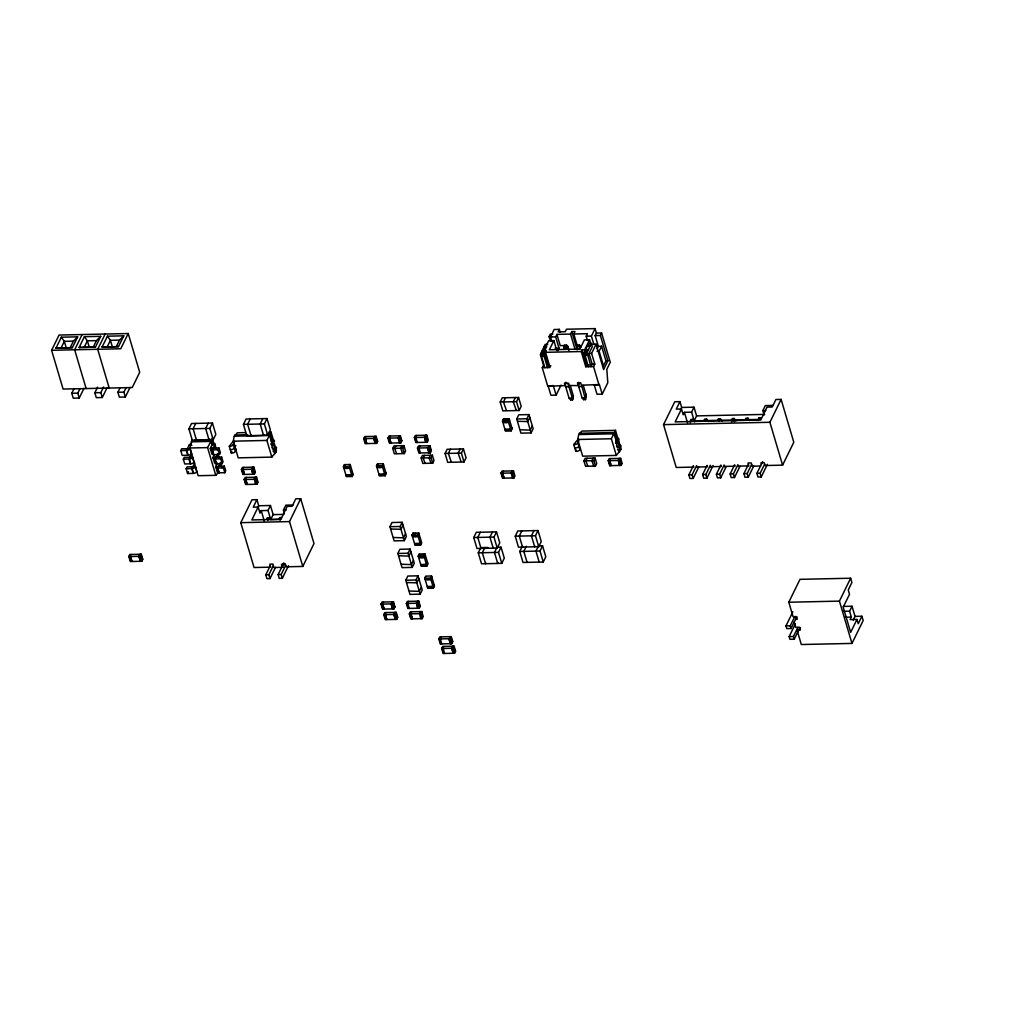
<?xml version="1.0" encoding="UTF-8"?>
<svg xmlns="http://www.w3.org/2000/svg" width="1032" height="1032" viewBox="0 0 1032 1032"><rect width="100%" height="100%" fill="white"/><g stroke="black" fill="none" stroke-linecap="round" stroke-linejoin="round"><path stroke-width="1.5" d="M563.949 346.584L563.769 349.267L567.007 349.203L568.026 347.113L566.504 345.294L564.556 345.333L563.949 346.584L565.897 346.546L566.504 345.294M570.27 385.491L573.341 395.966L572.541 399.9L570.593 399.939L569.071 398.12L565.742 386.845A3.509 1.316 88.7 0 1 565.497 385.607L565.459 385.155A3.509 1.316 88.7 0 1 565.794 382.24M579.494 345.01L577.546 345.049L576.746 348.984L579.997 348.906L578.888 346.249L579.494 345.01L581.016 346.829M585.634 396.675L585.828 393.992M583.299 385.426L586.331 395.682L585.531 399.603L583.583 399.655L582.061 397.823L578.72 386.561A3.509 1.316 88.7 0 1 578.475 385.323L578.436 384.872A3.509 1.316 88.7 0 1 578.668 382.292M275.944 448.714L275.608 452.39L271.829 457.112L238.211 457.847L233.271 441.18L234.225 436.226L237.386 432.782L245.435 432.602M620.426 447.024L620.09 450.713L616.31 455.422L582.68 456.17L577.739 439.49L578.694 434.549L581.855 431.092L615.485 430.357L619.974 445.514M218.745 472.114L215.791 475.326L198.17 475.713L189.965 447.991L192.029 440.006M587.763 346.184L588.666 343.45L591.259 343.398L592.265 346.778L589.001 353.434L592.175 364.141L590.949 366.644L587.608 354.26L584.68 354.298L584.189 352.609L585.208 350.532L588.111 350.712L589.943 346.107L587.337 346.159L585.208 350.532M269.313 432.073L271.003 432.034L266.888 440.432L271.829 457.112M615.485 430.357L611.37 438.755L616.31 455.422M544.857 367.65L541.516 356.388C540.381 354.298 544.883 354.118 544.122 356.324L547.45 367.598L548.676 365.096L545.954 355.924M588.356 366.695L584.744 354.208M214.153 455.06L212.979 457.64A3.212 1.742 -16.5 0 0 214.424 458.943L220.732 458.866L221.635 457.034L216.062 457.15L214.811 458.969L216.217 463.742M218.72 466.232L224.331 466.116L223.428 467.947L217.12 468.025A3.212 1.742 -16.5 0 1 215.675 466.722L218.681 466.167L220.332 462.684L221.751 467.457M51.6 350.287L59.069 335.052L128.213 333.53L139.707 372.307L132.238 387.542L63.094 389.064L51.6 350.287L120.757 348.764L128.213 333.53M56.051 348.003L61.34 337.193L77.671 336.845L72.382 347.642L56.051 348.003L72.382 347.642M61.391 347.32L64.319 341.321L61.34 337.193M70.46 347.126L73.401 341.128L77.671 336.845M82.121 334.549L74.652 349.784L86.146 388.561M79.103 347.487L84.392 336.69L100.723 336.329L95.434 347.126L79.103 347.487L95.434 347.126M84.431 346.817L87.372 340.818L84.392 336.69M93.512 346.61L96.453 340.612L100.723 336.329M83.979 388.367L79.245 398.03L73.233 398.159L71.788 393.282L73.865 389.038M105.174 334.033L97.705 349.28L109.199 388.058M79.245 398.03L77.8 393.14L79.877 388.909M102.142 346.984L107.444 336.187L123.776 335.826L118.486 346.623L102.142 346.984L118.486 346.623M107.483 346.313L110.424 340.302L107.444 336.187M116.564 346.107L119.506 340.108L123.776 335.826M107.031 387.864L102.297 397.513L96.286 397.655L94.841 392.766L97.601 387.129M102.297 397.513L100.852 392.637L103.626 386.987M130.084 387.361L125.349 397.01L119.338 397.139L117.893 392.263L119.97 388.032M125.349 397.01L123.904 392.134L125.981 387.903M188.921 428.861L191.539 423.507L212.463 423.043L215.83 434.395L213.198 439.761L192.275 440.213L188.921 428.861L209.831 428.409L212.463 423.043M128.845 556.558L129.851 554.494L141.307 554.249L142.777 559.215L141.771 561.279L130.316 561.524L128.845 556.558L140.3 556.312L141.307 554.249M180.794 450.61L181.696 448.765L190.12 448.752L191.359 453.783A3.212 1.742 -16.5 0 1 188.585 455.177L182.213 455.383L180.794 450.61L187.179 450.404A3.212 1.742 -16.5 0 0 189.94 449.01L190.12 448.752M129.31 556.325L130.393 556.3L131.864 561.266L130.793 561.292L129.31 556.325L131.283 554.468M130.393 556.3L131.864 561.266M195.732 423.417L193.1 428.77L196.467 440.122L196.79 439.451M189.965 457.176L192.661 457.357L193.9 462.388A3.212 1.742 -16.5 0 1 191.139 463.781L184.767 463.987L183.348 459.201L184.251 457.37L189.94 457.215L191.72 453.693M138.972 556.106L140.339 561.305L138.972 556.106L140.055 556.08L140.842 554.481L139.875 554.274M208.283 423.133L205.652 428.499L209.019 439.851L209.341 439.18M194.725 462.994L192.803 466.735L195.5 466.916L196.738 471.947A3.212 1.742 -16.5 0 1 193.977 473.34L187.592 473.546L186.173 468.76L187.076 466.928L192.79 466.748M187.592 473.546L188.495 471.714M195.087 439.942L211.857 439.567L207.574 447.604L215.791 475.326M211.973 444.753L213.585 442.96A3.212 1.742 -16.5 0 1 215.03 444.263L213.289 448.004L210.296 448.559A3.212 1.742 -16.5 0 0 211.728 449.862L218.049 449.784L218.952 447.952L213.366 448.069L212.115 449.887L213.534 454.661M213.366 448.069L212.476 449.913L213.882 454.686L219.468 454.557L220.358 452.726L218.952 447.952M216.062 457.15L215.159 458.982L216.578 463.768L222.151 463.639L223.054 461.807L221.635 457.034M236.418 449.191L235.386 451.294A2.503 1.355 -16.5 0 1 232.265 453.022L231.297 453.048L229.285 446.224L232.548 442.186A2.838 1.548 -16.5 0 1 233.774 441.206M229.285 446.224L230.252 446.198A2.503 1.355 -16.5 0 0 233.361 444.47L234.522 442.212M243.462 424.371L246.08 419.005L267.004 418.541L270.371 429.892L267.74 435.259L246.816 435.723L243.462 424.371L264.385 423.907L267.004 418.541M231.297 453.048L231.916 451.784M250.273 418.915L247.641 424.281L251.008 435.62L251.331 434.949M217.21 462.917L215.74 466.464L217.081 471.495A3.212 1.742 -16.5 0 0 218.526 472.798L224.847 472.721L225.737 470.889L224.331 466.116M262.825 418.631L260.193 423.997L263.56 435.349L263.882 434.678M241.411 469.483L242.43 467.419L253.885 467.173L255.356 472.14L254.336 474.204L242.894 474.462L241.411 469.483L252.866 469.238L253.885 467.173M241.888 469.25L242.959 469.225L244.429 474.204L243.359 474.217L241.888 469.25L243.862 467.393M242.959 469.225L244.429 474.204M244.12 479.519L245.126 477.455L256.581 477.197L258.052 482.163L257.045 484.227L245.59 484.485L244.12 479.519L255.562 479.261L256.581 477.197M244.584 479.274L245.655 479.248L247.138 484.227L246.055 484.24L244.584 479.274L246.558 477.416M245.655 479.248L247.138 484.227M251.55 469.044L252.905 474.243L251.55 469.044L252.621 469.018L253.408 467.406L252.453 467.199M253.021 474.01L254.091 473.985L254.878 472.385M267.004 434.266L270.216 434.188L271.906 439.877L271.287 441.141L272.422 441.373L271.364 443.631L273.054 449.32M254.143 479.287L256.104 477.429L255.149 477.223M273.39 450.455A2.503 1.355 -16.5 0 0 274.86 452.08L275.828 452.068L273.803 445.243L274.422 443.979L273.209 443.825L274.447 441.27A2.838 1.548 -16.5 0 0 272.9 439.877L271.906 439.877M254.246 479.067L255.614 484.266L257.587 482.408M275.338 450.455L276.473 448.094A2.838 1.548 -16.5 0 0 276.008 446.998M269.197 567.187L254.065 567.51L240.779 522.656L251.989 499.772L256.916 499.669L258.722 505.757L251.86 519.947L280.859 519.315L287.18 506.415L292.108 506.299L295.771 498.817L300.712 498.701L313.999 543.554L302.789 566.439L286.135 566.813L285.245 563.795L282.162 563.872L283.181 567.29M275.828 452.068L276.447 450.803L274.422 443.979M256.916 499.669L253.253 507.151L258.181 507.047L259.987 513.136L261.212 510.634L268.023 510.44L270.449 505.499L258.722 505.757M267.378 517.883L266.759 519.135L268.617 519.096L269.223 517.845L267.378 517.883L267.869 520.528M279.982 519.367L270.732 519.56L273.145 514.62L270.449 505.499M279.711 517.613L279.104 518.864L280.949 518.825L281.555 517.574L279.711 517.613L280.201 520.257M284.342 513.136L283.439 510.092L285.864 505.151L293.191 504.996M302.789 566.439L289.502 521.586L300.712 498.701M275.492 567.355L269.997 578.565L266.914 578.642L265.779 574.837L270.281 565.665M269.997 578.565L268.862 574.772L273.364 565.588M288.509 565.678L282.329 578.294L279.246 578.372L278.111 574.566L283.839 562.892L284.393 564.801L281.31 564.865M282.329 578.294L281.194 574.502L285.696 565.317M343.437 466.683L344.456 464.619L350.183 464.49L353.125 474.436L352.118 476.5L346.391 476.616L343.437 466.683L349.164 466.554L350.183 464.49M350.158 465.032L349.371 466.632C350.88 469.005 343.05 469.173 343.643 466.761L344.43 465.161L344.714 466.09M363.69 438.652L364.709 436.588L376.151 436.343L377.635 441.309L376.615 443.373L365.16 443.631L363.69 438.652L375.145 438.407L376.151 436.343M346.133 475.146L351.86 475.03L346.133 475.146L346.404 476.087L352.131 475.958L352.918 474.346M364.167 438.419L365.238 438.394L366.708 443.36L365.638 443.386L364.167 438.419L366.141 436.562M365.238 438.394L366.708 443.36M373.829 438.2L375.184 443.399L373.829 438.2L374.9 438.187L375.687 436.575L374.719 436.368M375.3 443.18L376.37 443.154L377.157 441.541L376.087 441.567M387.916 438.123L388.935 436.059L400.377 435.801L401.848 440.78L400.842 442.844L389.387 443.089L387.916 438.123L399.371 437.865L400.377 435.801M388.393 437.89L389.464 437.865L390.935 442.831L389.864 442.857L388.393 437.89L390.367 436.02M389.464 437.865L390.935 442.831M376.474 465.961L377.493 463.884L383.207 463.768L386.162 473.701L385.142 475.765L379.415 475.894L376.474 465.961L382.201 465.832L383.207 463.768M383.582 465.006L383.195 464.31L382.408 465.909C383.917 468.283 376.087 468.451 376.68 466.038L377.467 464.426L377.738 465.368M379.17 474.423L384.897 474.294L379.17 474.423L379.441 475.352L385.168 475.223L385.787 472.463M392.74 448.417L393.992 445.863L403.951 445.643L405.55 451.036L404.299 453.59L394.34 453.809L392.74 448.417L402.699 448.198L403.951 445.643M397.939 437.903L399.913 436.046L398.945 435.839M395.991 445.811L394.74 448.365L396.494 453.448M398.055 437.671L399.41 442.87L400.597 442.625L401.383 441.012L399.913 436.046M401.964 445.682L400.713 448.236L402.467 453.319M414.348 437.542L415.354 435.478L426.809 435.22L428.28 440.2L427.274 442.264L415.819 442.509L414.348 437.542L425.803 437.284L426.809 435.22M414.812 437.31L415.883 437.284L417.25 442.483L416.283 442.277L414.812 437.31L416.786 435.44M417.457 448.056L418.476 445.992L429.918 445.734L431.402 450.713L430.383 452.777L418.928 453.022L417.457 448.056L428.912 447.798L429.918 445.734M417.934 447.823L419.005 447.798L420.359 452.996L419.405 452.79L417.934 447.823L419.908 445.953M424.475 437.091L425.842 442.289L424.475 437.091L425.558 437.065L426.345 435.465L425.377 435.259M421.172 458.002L422.423 455.447L432.382 455.228L433.982 460.633L432.731 463.187L422.772 463.407L421.172 458.002L431.131 457.782L432.382 455.228M427.596 447.604L428.951 452.803L427.596 447.604L428.667 447.578L429.454 445.979L428.486 445.772M424.423 455.409L423.172 457.963L424.926 463.046M389.928 526.707L391.967 522.527L402.17 522.295L406.363 536.459L404.325 540.652L394.121 540.871L389.928 526.707L400.119 526.475L402.17 522.295M391.025 529.016L400.958 529.313L403.009 525.133M430.396 455.28L429.144 457.834L430.899 462.917M393.54 537.517L403.486 537.814L405.524 533.634M445.076 453.474L447.127 449.294L463.445 448.933L466.064 457.795L464.013 461.975L447.695 462.336L445.076 453.474L461.394 453.125L463.445 448.933M397.849 553.475L399.9 549.282L410.104 549.063L414.296 563.227L412.245 567.407L402.054 567.639L397.849 553.475L408.053 553.242L410.104 549.063M450.391 449.23L448.34 453.409L451.216 461.743M398.945 555.784L408.891 556.08L410.942 551.888M412.026 535.157L413.032 533.092L418.76 532.976L421.714 542.909L420.695 544.973L414.967 545.102L412.026 535.157L417.96 535.118L418.747 533.505L419.134 534.215M415.883 533.57L413.019 533.634L412.232 535.247C412.942 539.194 425.416 534.524 412.503 536.176M381.027 604.133L382.046 602.069L393.489 601.824L394.972 606.79L393.953 608.854L382.498 609.112L381.027 604.133L392.483 603.888L393.489 601.824M381.505 603.901L382.575 603.875L384.046 608.841L382.975 608.867L381.505 603.901L383.478 602.043M401.461 564.272L411.407 564.581L413.458 560.389M382.575 603.875L384.046 608.841M418.76 532.976L417.754 535.04L420.695 544.973M460.182 449.01L458.131 453.19L461.007 461.523M414.722 543.632L420.437 543.503L414.722 543.632L414.993 544.561L420.721 544.432L421.34 541.671M383.775 614.659L384.794 612.595L396.236 612.35L397.707 617.317L396.701 619.381L385.246 619.626L383.775 614.659L395.23 614.414L396.236 612.35M384.252 614.427L385.323 614.401L386.794 619.368L385.723 619.394L384.252 614.427L386.213 612.569M385.323 614.401L386.794 619.368M391.167 603.681L392.521 608.893L391.167 603.681L392.237 603.668L393.024 602.056L392.07 601.85M405.782 580.229L407.833 576.05L418.025 575.817L422.23 589.994L420.179 594.174L409.975 594.393L405.782 580.229L415.986 580.01L418.025 575.817M418.257 556.183L419.263 554.12L424.99 554.003L427.945 563.936L426.925 566L421.198 566.129L418.257 556.183L424.191 556.145L424.978 554.545L419.25 554.661L418.463 556.274C419.173 560.234 431.647 555.551 418.734 557.203M392.637 608.661L393.708 608.635L394.495 607.022L393.024 602.056M406.879 582.538L416.825 582.835L418.876 578.655M393.914 614.208L395.269 619.406L393.914 614.208L394.985 614.182L395.772 612.582L394.805 612.376M424.99 554.003L423.984 556.067L426.925 566M500.197 402.016L502.249 397.823L518.567 397.475L521.199 406.324L519.148 410.504L502.829 410.865L500.197 402.016L516.516 401.654L518.567 397.475M425.365 555.242L424.978 554.545M420.94 564.659L426.668 564.53L420.94 564.659L421.224 565.588L426.951 565.459L427.57 562.698M409.394 591.039L419.34 591.336L421.391 587.156M395.385 619.187L396.456 619.161L397.243 617.549L395.772 612.582M505.512 397.759L503.461 401.938L506.351 410.272M406.337 603.475L407.343 601.411L418.798 601.153L420.269 606.132L419.263 608.196L407.808 608.441L406.337 603.475L417.779 603.217L418.798 601.153M406.802 603.23L407.872 603.217L409.24 608.416L408.272 608.209L406.802 603.23L408.775 601.372M424.771 578.178L425.777 576.114L431.505 575.985L434.459 585.918L433.44 587.982L427.712 588.111L424.771 578.178L430.705 578.126L431.492 576.527L431.879 577.223M425.764 576.643L424.978 578.255C425.687 582.216 438.161 577.533 425.248 579.184M502.468 421.043L503.474 418.979L509.202 418.85L512.156 428.796L511.137 430.86L505.409 430.976L502.468 421.043L508.195 420.914L509.202 418.85M502.945 422.049C515.858 420.398 503.384 425.081 502.674 421.12L503.461 419.521L509.189 419.392L509.576 420.089M409.291 613.885L410.31 611.821L421.753 611.563L423.223 616.543L422.217 618.607L410.762 618.852L409.291 613.885L420.746 613.627L421.753 611.563M515.303 397.539L513.252 401.732L516.142 410.052M409.768 613.653L410.839 613.627L412.31 618.594L411.239 618.62L409.768 613.653L411.742 611.783M410.839 613.627L412.31 618.594M416.464 603.023L417.831 608.222L416.464 603.023L417.534 602.998L418.321 601.398L417.367 601.192M431.505 575.985L430.499 578.049L433.44 587.982M550.404 341.089L549.076 336.613L550.301 334.123L552.894 334.058M509.189 419.392L508.402 420.992L502.674 421.12M427.454 586.64L433.182 586.511L427.454 586.64L427.738 587.569L433.466 587.453L434.085 584.68M505.164 429.505L510.879 429.377L505.164 429.505L505.435 430.434L511.163 430.318L511.782 427.545M551.746 341.218L550.495 336.987L554.158 329.492L559.357 329.376L560.183 332.201M543.787 355.202L543.284 353.512L544.303 351.435C539.181 353.254 543.529 348.726 546.354 350.661L545.541 352.325L550.056 367.547L542.264 367.715L547.773 386.303L565.484 385.542M544.702 350.596L546.444 347.062C542.458 349.074 544.148 345.152 546.844 346.223M417.934 607.99L419.018 607.964L419.792 606.365L418.321 601.398M419.315 613.666L421.288 611.808L420.321 611.602M550.869 365.883L548.276 365.934L543.761 350.712L548.65 340.728L553.849 340.612L549.359 349.771L579.881 349.1L584.357 339.941L589.556 339.825L590.897 344.34L596.083 344.224L603.604 369.585L607.887 360.852L600.366 335.49L601.591 332.988L596.393 333.104L595.18 335.606L598.341 346.313L597.128 348.803M557.796 350.635L559.022 348.145L555.68 336.871L556.906 334.381L570.541 334.071L571.767 331.582L575.005 331.504L573.792 334.007L577.404 346.197M559.357 329.376L558.131 331.878L565.278 331.724L566.491 329.221L595.064 328.602L596.393 333.104M516.71 418.979L518.761 414.8L528.965 414.58L533.157 428.744L531.106 432.924L520.915 433.143L516.71 418.979L526.913 418.76L528.965 414.58M542.264 367.715L543.49 365.212L540.317 354.505L545.167 344.417L547.76 344.353M517.806 421.288L527.752 421.585L529.803 417.405M520.322 429.789L530.267 430.086L532.318 425.906M501.01 473.211L502.016 471.147L513.472 470.889L514.942 475.855L513.936 477.919L502.481 478.177L501.01 473.211L512.465 472.953L513.472 470.889M501.475 472.966L502.558 472.94L504.029 477.919L502.958 477.945L501.475 472.966L503.448 471.108M502.558 472.94L504.029 477.919M547.773 386.303L553.268 385.568L556.106 395.153L550.92 395.269L548.082 385.684M473.74 537.53L476.281 532.331L496.521 531.893L499.772 542.871L497.231 548.057L476.99 548.508L473.74 537.53L493.98 537.079L496.521 531.893M480.332 532.241L477.79 537.44L481.041 548.418L481.363 547.76M511.034 472.991L513.007 471.121L512.04 470.915M511.137 472.759L512.504 477.958L514.478 476.1M498.03 562.788L497.708 563.433L494.457 552.455L496.998 547.27L501.049 547.179L504.3 558.157L501.758 563.356L481.531 563.795L478.268 552.817L480.809 547.631L487.891 547.476M556.106 395.153L561.021 385.142M587.453 340.431L586.202 336.2L587.427 333.697L573.792 334.007M438.806 638.95L439.825 636.886L451.281 636.641L452.751 641.607L451.732 643.671L440.29 643.929L438.806 638.95L450.262 638.705L451.281 636.641M439.284 638.718L440.354 638.692L441.722 643.891L440.754 643.684L439.284 638.718L441.257 636.86M484.859 547.54L482.318 552.726L485.569 563.704L485.891 563.059M492.47 531.983L489.929 537.169L493.18 548.147L493.502 547.502M596.083 344.224L591.607 353.383L594.78 364.09L593.555 366.579L585.763 366.76L581.248 351.538L582.074 349.874L584.667 349.822L589.556 339.825M593.89 344.533L591.388 336.084L595.064 328.602M579.507 383.143L578.281 385.633L568.735 385.465M441.644 648.509L442.651 646.445L454.106 646.2L455.576 651.166L454.57 653.23L443.115 653.488L441.644 648.509L453.1 648.264L454.106 646.2M587.285 354.247L586.782 352.557L587.801 350.467M589.943 346.107L591.259 343.398M442.109 648.277L443.192 648.251L444.547 653.45L443.592 653.243L442.109 648.277L444.083 646.419M448.946 638.498L450.3 643.71L448.946 638.498L450.017 638.486L450.803 636.873L449.849 636.667M585.763 366.76L586.576 365.096L582.074 349.874M450.416 643.478L451.487 643.452L452.274 641.84L450.803 636.873M570.593 399.939L571.212 398.687M572.051 398.21L572.657 396.959M573.341 395.966L572.541 399.9M451.771 648.057L453.138 653.256L451.771 648.057L452.855 648.044L453.641 646.432L452.674 646.226M501.758 563.356L498.508 552.378L501.049 547.179M593.864 385.297L599.373 384.562L581.726 385.181A3.509 1.316 88.7 0 0 581.971 386.484L585.531 399.603M601.591 346.236L605.939 360.89L603.488 365.883L599.14 351.228L601.591 346.236L598.341 346.313M515.239 536.176L517.78 530.99L538.007 530.551L541.271 541.529L538.73 546.715L518.49 547.166L515.239 536.176L535.466 535.737L538.007 530.551M583.583 399.655L584.189 398.404M586.331 395.682L585.312 397.759L582.061 397.823M521.818 530.899L519.277 536.098L522.54 547.076L522.85 546.418M539.207 562.092L535.956 551.114L538.498 545.928L542.548 545.838L545.799 556.816L543.258 562.014L523.018 562.453L519.767 551.475L522.308 546.289M578.862 440.69L577.843 442.793L579.855 449.617A2.503 1.355 -16.5 0 1 576.746 451.345L575.779 451.358L573.753 444.534L577.03 440.509A2.838 1.548 -16.5 0 1 578.578 439.374M526.359 546.199L523.817 551.385L527.068 562.363L527.378 561.718M533.97 530.642L531.428 535.827L534.679 546.805L534.989 546.16M594.174 384.665L597.012 394.25L602.211 394.134L607.809 382.691L606.803 369.366L610.273 362.297L601.591 332.988M575.779 451.358L576.385 450.107M583.918 460.865L585.17 458.311L595.116 458.092L596.715 463.497L595.464 466.051L585.518 466.27L583.918 460.865L593.864 460.646L595.116 458.092M543.258 562.014L540.007 551.036L542.548 545.838M587.156 458.273L585.905 460.827L587.659 465.909M593.129 458.143L591.878 460.698L593.632 465.78M579.313 433.285L614.698 432.511L616.375 438.2L615.769 439.464L616.891 439.697L615.833 441.954L616.517 444.224M608.196 460.685L609.202 458.621L620.658 458.363L622.128 463.342L621.122 465.406L609.667 465.651L608.196 460.685L619.652 460.427L620.658 458.363M608.661 460.453L609.744 460.427L611.099 465.625L610.144 465.419L608.661 460.453L610.634 458.582M617.665 449.191A2.503 1.355 -16.5 0 0 619.329 450.404L620.297 450.378L618.284 443.554L618.89 442.302L617.678 442.199L618.916 439.593A2.838 1.548 -16.5 0 0 617.368 438.187L616.375 438.2M609.667 465.651L610.673 463.587M620.297 450.378L620.916 449.126L618.89 442.302M618.323 460.233L619.69 465.432L618.323 460.233L619.406 460.208L620.193 458.608L619.226 458.402M619.806 465.2L620.877 465.187L621.664 463.574M698.677 467.199L693.182 478.422L689.931 478.487L688.86 474.849L693.349 465.677L693.775 467.096L676.244 467.483L663.55 424.629L674.76 401.745L679.946 401.629L681.675 407.447L680.449 409.936M679.946 401.629L676.283 409.111L681.481 409.007L683.197 414.812L684.422 412.323L691.595 412.116L694.007 407.176L681.675 407.447M681.481 409.007L675.16 421.895L760.726 420.024L767.047 407.124L772.246 407.008L775.909 399.513L781.108 399.397L793.802 442.264L782.591 465.148L765.06 465.535L764.209 462.659L760.971 462.723L761.397 464.181M690.331 422.901L690.937 419.431L692.885 419.379L694.601 421.856M692.885 419.379L692.266 420.63L690.318 420.669M703.682 420.63L694.175 420.837L696.6 415.896L694.007 407.176M706.649 419.082L706.03 420.334L704.082 420.372L704.701 419.121L706.649 419.082L708.365 421.559M718.466 418.824L717.846 420.063L719.794 420.024L720.413 418.773L718.466 418.824L718.878 421.327M693.182 478.422L692.111 474.785L696.6 465.613L697.142 467.419M713.125 465.497L706.946 478.113L703.695 478.19L702.624 474.552L707.114 465.38L707.539 466.799L697.026 467.032M731.624 421.998L732.23 418.515L734.178 418.476L735.893 420.953M706.946 478.113L705.875 474.475L710.364 465.303L710.906 467.122M734.436 421.933L733.558 419.727L734.178 418.476M726.206 466.593L720.71 477.816L717.459 477.88L716.389 474.243L720.878 465.071L721.303 466.49L710.79 466.722M720.71 477.816L719.639 474.178L724.129 465.006L724.67 466.812M747.942 418.166L747.323 419.418L745.375 419.469L745.994 418.218L747.942 418.166L749.658 420.643M739.97 466.296L734.474 477.506L731.224 477.584L730.153 473.946L734.642 464.774L735.068 466.193M764.17 414.903L762.88 410.543L765.305 405.602L773.007 405.434M734.474 477.506L733.404 473.869L737.893 464.697L738.435 466.516M753.734 465.987L748.239 477.21L744.988 477.274L743.917 473.636L748.406 464.465M782.591 465.148L769.898 422.282L781.108 399.397M748.239 477.21L747.168 473.572L751.657 464.4M767.408 464.297L761.229 476.926L757.978 476.99L756.895 473.353L762.622 461.691M761.229 476.926L760.145 473.288L764.648 464.116M795.543 619.329L797.272 619.29L796.472 616.607L793.079 616.685L788.796 602.237L800.006 579.339L850.639 578.23L851.916 582.512L848.24 590.007L849.517 594.29L843.196 607.19L850.652 632.345L856.973 619.445L850.097 619.6L851.323 617.097L849.594 611.163L852.019 606.223L843.183 606.416M796.769 616.826L791.054 628.501L786.758 628.591L785.971 625.921L792.834 611.899M791.054 628.501L790.254 625.818L794.756 616.646M799.942 627.533L794.227 639.208L789.932 639.298L789.132 636.628L795.324 623.999M794.227 639.208L793.427 636.525L797.929 627.353M794.188 622.051L795.775 627.404L799.645 627.314L800.432 629.997L797.039 630.075L801.322 644.523L851.968 643.413L839.429 601.114L850.639 578.23M853.206 620.142L855.038 616.388L852.019 606.223M855.038 616.388L861.901 616.246L858.237 623.728L856.973 619.445M851.968 643.413L863.178 620.529L861.901 616.246M187.385 448.61L189.346 444.831A3.212 1.742 -16.5 0 1 191.307 443.644M619.716 448.933L620.942 446.417A2.838 1.548 -16.5 0 0 620.812 445.618M192.661 457.357L192.481 457.602A3.212 1.742 -16.5 0 1 189.72 459.008L183.348 459.201M195.5 466.916L195.319 467.161A3.212 1.742 -16.5 0 1 192.558 468.554L186.173 468.76M211.947 444.753L213.198 442.934M235.825 445.437L234.38 447.875A2.503 1.355 -16.5 0 1 231.258 449.617L230.291 449.63M73.401 341.128L64.319 341.321L66.087 347.281M96.453 340.612L87.372 340.818L89.139 346.778M119.506 340.108L110.424 340.302L112.191 346.262M549.076 336.613L551.681 336.561M595.18 335.606L600.366 335.49M550.495 336.987L555.68 336.871M586.202 336.2L591.388 336.084M587.75 345.333L590.343 345.268M576.94 346.3L578.888 346.249M555.126 348.223L559.022 348.145M585.608 349.693L588.201 349.642M545.541 352.325L581.248 351.538M596.986 351.28L599.14 351.228M543.284 353.512L540.691 353.563L541.181 355.253M584.189 352.609L586.782 352.557M589.001 353.434L591.607 353.383M541.516 356.388L544.122 356.324M585.015 355.421L587.621 355.369M605.939 360.89L607.887 360.852M592.175 364.141L594.78 364.09M586.576 365.096L589.169 365.031M71.788 393.282L77.8 393.14M94.841 392.766L100.852 392.637M117.893 392.263L123.904 392.134M565.742 386.845L568.98 386.768L572.321 398.042L569.071 398.12M578.72 386.561L581.971 386.484M696.6 415.896L764.712 414.4M731.611 419.766L733.558 419.727M706.843 420.553L744.872 419.714M748.032 419.65L759.126 419.405M663.55 424.629L769.898 422.282M234.845 434.975L247.706 434.691M234.225 436.226L269.61 435.452L271.958 443.412M191.139 441.838L210.954 441.412L212.179 445.553M233.271 441.18L266.888 440.432M578.694 434.549L614.079 433.775L616.775 442.87M376.203 441.335L377.635 441.309M400.416 440.806L401.848 440.78M273.803 445.243L272.835 445.256A2.503 1.355 -16.5 0 1 271.364 443.631M425.945 442.057L427.029 442.031L425.558 437.065M189.965 447.991L207.574 447.604M577.739 439.49L611.37 438.755M274.822 448.649L273.841 448.675A2.503 1.355 -16.5 0 1 272.371 447.05M573.753 444.534L574.721 444.521A2.503 1.355 -16.5 0 0 577.843 442.793M618.284 443.554L617.304 443.579A2.503 1.355 -16.5 0 1 615.833 441.954M574.76 447.952L575.727 447.927A2.503 1.355 -16.5 0 0 578.849 446.198M619.29 446.972L618.323 446.998A2.503 1.355 -16.5 0 1 616.852 445.36L617.523 447.643M429.067 452.571L430.138 452.558L428.667 447.578M620.916 449.126L619.755 449.088M343.643 466.761L349.371 466.632M376.68 466.038L382.408 465.909M343.927 467.69L349.642 467.573M376.951 466.967L382.678 466.838M253.924 472.179L255.356 472.14M724.554 466.425L733.571 466.219M738.319 466.116L748.832 465.883L747.981 463.007L751.232 462.942L752.199 466.219L760.545 466.025M688.86 474.849L692.111 474.785M702.624 474.552L705.875 474.475M716.389 474.243L719.639 474.178M730.153 473.946L733.404 473.869M743.917 473.636L747.168 473.572M756.895 473.353L760.145 473.288M273.145 514.62L283.942 514.388M240.779 522.656L289.502 521.586M141.345 559.241L142.777 559.215M519.767 551.475L540.007 551.036M478.268 552.817L498.508 552.378M140.455 561.073L141.526 561.06L140.055 556.08M281.633 567.329L273.919 567.497L272.912 564.065L269.829 564.143L270.719 567.149M265.779 574.837L268.862 574.772M278.111 574.566L281.194 574.502M418.837 606.158L420.269 606.132M393.54 606.816L394.972 606.79M393.424 607.048L394.495 607.022M788.796 602.237L839.429 601.114M396.275 617.342L397.707 617.317M843.712 611.292L849.594 611.163M845.105 617.239L851.323 617.097M785.971 625.921L790.254 625.818M451.319 641.646L452.751 641.607M451.203 641.865L452.274 641.84M789.132 636.628L793.427 636.525M454.145 651.192L455.576 651.166M453.254 653.037L454.325 653.011L452.855 648.044M762.88 410.543L765.731 410.504M283.439 510.092L286.148 510.053M189.179 445.089L191.875 445.269M213.882 454.686L213.147 454.635A3.212 1.742 -16.5 0 1 211.702 453.332L210.36 448.301L212.024 444.818L214.953 444.521L216.01 448.107M216.578 463.768L215.843 463.716A3.212 1.742 -16.5 0 1 214.398 462.413L213.056 457.382L215.985 457.086L217.636 453.603L218.707 457.189M720.413 418.773L722.129 421.25M565.897 346.546L567.007 349.203M691.595 412.116L694.175 420.837M684.422 412.323L687.609 423.068M618.632 449.126L619.471 451.977M599.373 384.562L602.211 394.134M593.555 366.579L599.063 385.181M619.652 460.427L621.122 465.406M619.406 460.208L620.877 465.187M584.667 349.822L585.002 350.945M571.767 331.582L577.185 349.874M570.541 334.071L575.056 349.319M581.532 385.568L580.693 382.743L577.456 382.82L578.281 385.633M568.026 347.113L568.942 350.196M568.697 349.887L567.394 345.488L560.247 345.643L556.906 334.381M593.864 460.646L595.464 466.051M568.542 385.852L567.716 383.04L564.465 383.104L565.304 385.929M553.849 340.612L556.777 350.48M526.913 418.76L531.106 432.924M516.516 401.654L519.148 410.504M508.195 420.914L511.137 430.86M503.474 418.979L503.732 420.45L503.461 419.521M535.466 535.737L538.73 546.715M512.465 472.953L513.936 477.919M512.22 472.733L513.691 477.7M493.98 537.079L497.231 548.057M461.394 453.125L464.013 461.975M426.706 436.704L427.442 439.193M429.828 447.217L430.563 449.707M425.803 437.284L427.274 442.264M428.912 447.798L430.383 452.777M431.131 457.782L432.731 463.187M402.699 448.198L404.299 453.59M399.371 437.865L400.842 442.844M399.126 437.645L400.597 442.625M453.641 646.432L455.112 651.398M450.262 638.705L451.732 643.671M453.1 648.264L454.57 653.23M450.017 638.486L451.487 643.452M413.032 533.092L413.406 534.344M419.263 554.12L419.637 555.371M413.019 533.634L413.29 534.563M419.25 554.661L419.521 555.603M376.048 437.813L376.796 440.303M375.145 438.407L376.615 443.373M374.9 438.187L376.37 443.154M384.897 474.294L385.168 475.223M382.201 465.832L385.142 475.765M400.119 526.475L404.325 540.652M408.053 553.242L412.245 567.407M415.986 580.01L420.179 594.174M377.493 463.884L377.854 465.135M421.288 611.808L422.023 614.285M417.779 603.217L419.263 608.196M417.534 602.998L419.018 607.964M420.746 613.627L422.217 618.607M420.501 613.408L421.972 618.387L420.785 618.632L419.431 613.434M392.483 603.888L393.953 608.854M392.237 603.668L393.708 608.635M395.23 614.414L396.701 619.381M394.985 614.182L396.456 619.161M351.86 475.03L352.131 475.958M349.164 466.554L352.118 476.5M344.456 464.619L344.817 465.858M271.003 432.034L273.699 441.128M274.151 450.803L275.002 453.654M264.385 423.907L267.74 435.259M268.023 510.44L270.732 519.56M252.866 469.238L254.336 474.204M252.621 469.018L254.091 473.985M255.562 479.261L257.045 484.227M255.317 479.042L256.8 484.008M261.212 510.634L264.373 521.289M233.361 444.47L235.386 451.294M218.049 449.784L219.468 454.557M220.732 458.866L222.151 463.639M223.428 467.947L224.847 472.721M209.831 428.409L213.198 439.761M212.076 438.432L213.443 443.05M211.857 439.567L213.082 443.708M219.261 472.85L217.855 468.064L218.745 466.232L217.494 468.051L218.913 472.824M188.172 455.215L186.753 450.442L187.269 448.649L186.379 450.481L187.785 455.254M190.726 463.82L189.308 459.047L189.824 457.253L188.921 459.085L190.34 463.858M193.552 473.378L192.145 468.605L192.649 466.812L191.759 468.644L193.165 473.417M140.842 554.481L142.313 559.447M140.3 556.312L141.771 561.279M584.809 396.069L585.028 397.913M564.556 345.333L564.788 347.191M619.716 445.05A2.838 1.548 -16.5 0 1 620.49 445.321M221.467 466.374A3.212 1.742 -16.5 0 1 221.815 467.212M215.004 447.746A3.212 1.742 -16.5 0 1 216.372 448.598M218.307 456.995A3.212 1.742 -16.5 0 1 219.055 457.679M568.98 386.768A3.509 1.316 88.7 0 1 568.735 385.529L568.697 385.078A3.509 1.316 88.7 0 1 568.774 383.285M758.972 417.934L758.365 419.173L760.313 419.134L760.919 417.883L758.972 417.934"/></g></svg>
